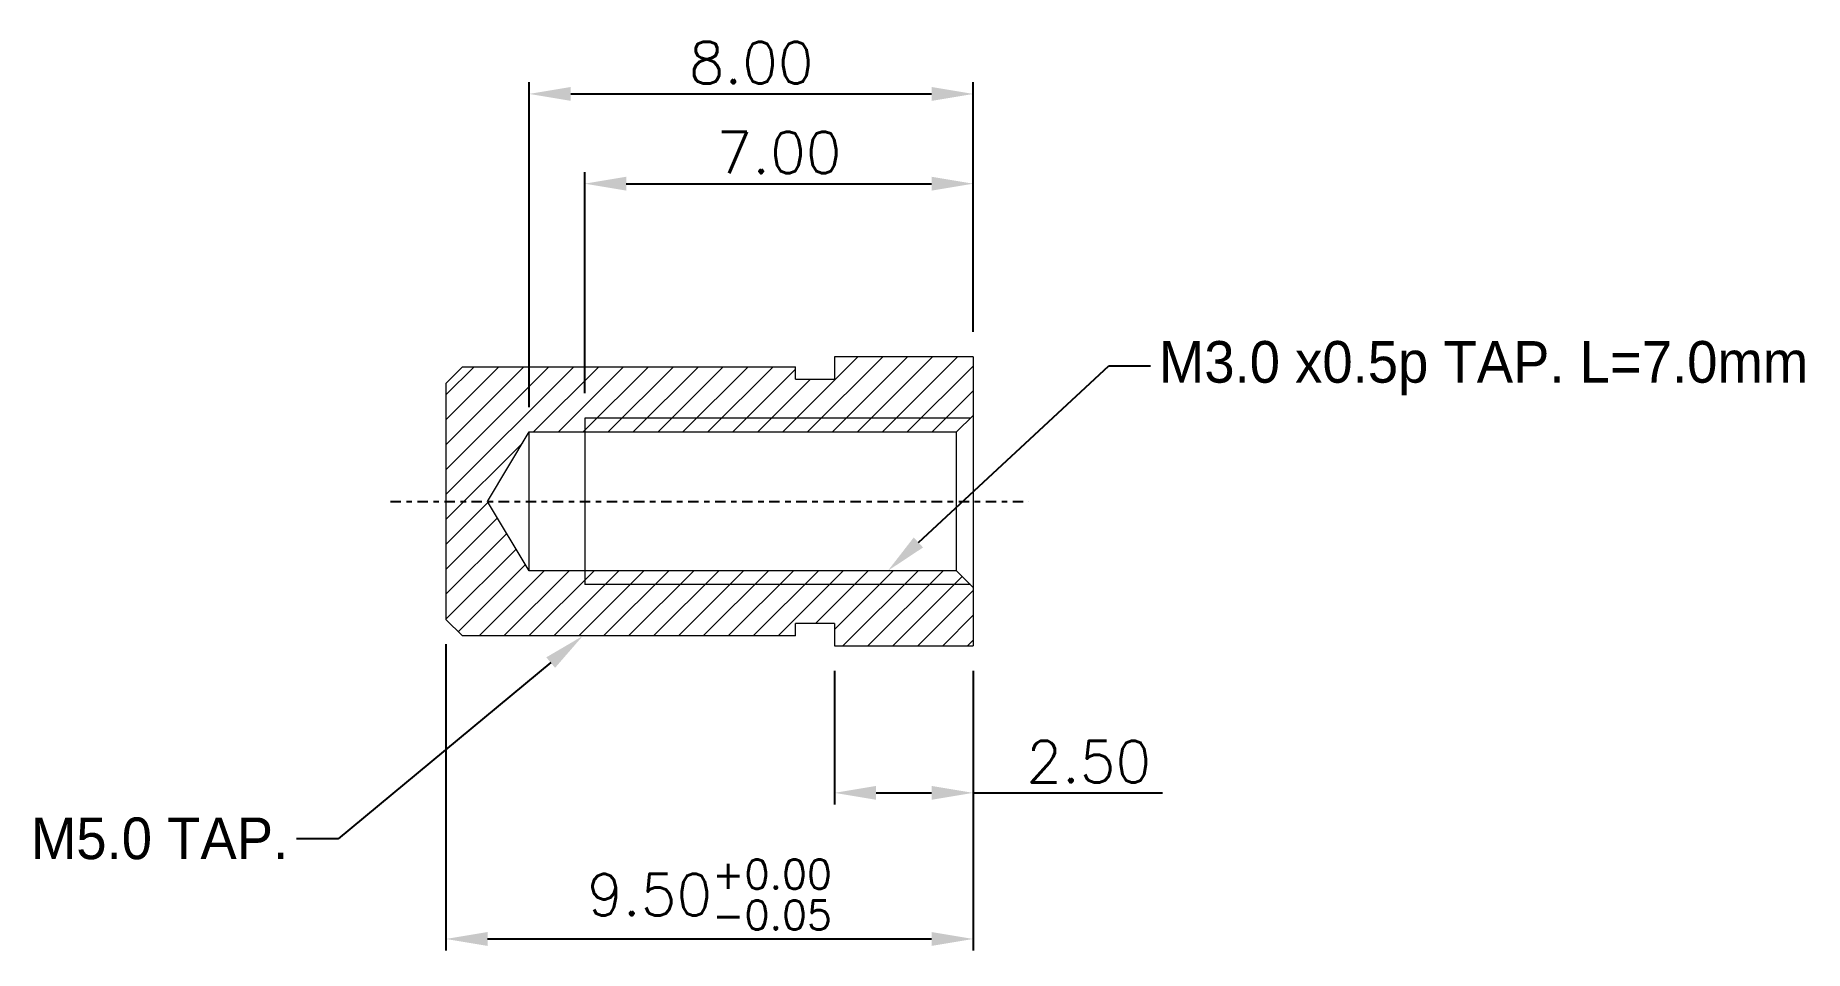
# Model space of a CAD drawing. Header units: millimetres. Extents: x 2.2 to 34, y 3.7 to 20.2.
import ezdxf
from ezdxf import colors
from ezdxf.entities.mleader import LeaderData, LeaderLine
from ezdxf.math import Vec2, Vec3

# ---------------------------------------------------------------- set-up
doc = ezdxf.new("R2010")
doc.units = ezdxf.units.MM
doc.header["$LTSCALE"] = 0.5
doc.linetypes.add('CENTER', pattern=[0.6, 0.375, -0.075, 0.075, -0.075])
doc.layers.add('Construction', color=6, linetype='Continuous')
doc.styles.add('STYLE2', font='')
doc.styles.add('USER2', font='SIMPLEX.SHX')
doc.styles.get('STYLE2').set_extended_font_data('Gulim')
doc.dimstyles.new('BASE30', dxfattribs={"dimscale": 0.3, "dimtxt": 2.5, "dimasz": 2.5, "dimexe": 0.7, "dimexo": 1.5, "dimtad": 1, "dimzin": 1, "dimdsep": 46, "dimtxsty": 'USER2', "dimcen": 0, "dimclrd": 6, "dimclre": 6, "dimclrt": 3, "dimadec": 0, "dimazin": 0, "dimtfac": 1, "dimtofl": 0, "dimtmove": 0, "dimatfit": 3, "dimfxl": 1, "dimtolj": 1, "dimtzin": 0, "dimlwe": -1, "dimarcsym": 0})

# ---------------------------------------------------------------- blocks, each defined once
blk = doc.blocks.new('*D4')
at = {"layer": 'Construction', "color": 6}
for p, q in [((11.058, 13.473), (11.058, 19.323)), ((19.058, 14.826), (19.058, 19.323))]:
    blk.add_line(p, q, dxfattribs=at)
at = {"layer": 'Construction', "color": 6, "lineweight": -2}
blk.add_line((11.808, 19.113), (18.308, 19.113), dxfattribs=at)
at = {"layer": 'Construction', "color": 6}
for points in [[(11.808, 19.238), (11.808, 18.988), (11.058, 19.113)], [(18.308, 19.238), (18.308, 18.988), (19.058, 19.113)]]:
    blk.add_solid(points, dxfattribs=at)
at = {"layer": 'Defpoints', "color": 0}
for p in [(19.058, 19.113), (19.058, 14.376), (11.058, 13.023)]:
    blk.add_point(p, dxfattribs=at)
at = {"layer": 'Construction', "color": 3, "lineweight": 9, "insert": (15.058, 19.676), "char_height": 0.75, "attachment_point": 5, "style": 'USER2'}
blk.add_mtext('\\A1;8.00', dxfattribs=at)
blk = doc.blocks.new('*D5')
at = {"layer": 'Construction', "color": 6}
for p, q in [((9.558, 9.198), (9.558, 3.68)), ((19.058, 8.72), (19.058, 3.68))]:
    blk.add_line(p, q, dxfattribs=at)
at = {"layer": 'Construction', "color": 6, "lineweight": -2}
blk.add_line((10.308, 3.89), (18.308, 3.89), dxfattribs=at)
at = {"layer": 'Construction', "color": 6}
for points in [[(10.308, 4.015), (10.308, 3.765), (9.558, 3.89)], [(18.308, 4.015), (18.308, 3.765), (19.058, 3.89)]]:
    blk.add_solid(points, dxfattribs=at)
at = {"layer": 'Defpoints', "color": 0}
for p in [(9.558, 9.648), (19.058, 9.17), (19.058, 3.89)]:
    blk.add_point(p, dxfattribs=at)
at = {"layer": 'Construction', "color": 3, "lineweight": 9, "insert": (14.308, 4.69), "char_height": 0.75, "width": 13.44777, "attachment_point": 5, "style": 'USER2'}
blk.add_mtext('\\A1;9.50{\\H0.7x;\\S+0.00^ -0.05;}', dxfattribs=at)
blk = doc.blocks.new('*D6')
at = {"layer": 'Construction', "color": 6}
for p, q in [((16.558, 8.72), (16.558, 6.312)), ((19.058, 8.72), (19.058, 6.312))]:
    blk.add_line(p, q, dxfattribs=at)
at = {"layer": 'Construction', "color": 6, "lineweight": -2}
for p, q in [((17.308, 6.522), (18.308, 6.522)), ((19.058, 6.522), (22.469, 6.522))]:
    blk.add_line(p, q, dxfattribs=at)
at = {"layer": 'Construction', "color": 6}
for points in [[(17.308, 6.647), (17.308, 6.397), (16.558, 6.522)], [(18.308, 6.647), (18.308, 6.397), (19.058, 6.522)]]:
    blk.add_solid(points, dxfattribs=at)
at = {"layer": 'Defpoints', "color": 0}
for p in [(16.558, 9.17), (19.058, 9.17), (19.058, 6.522)]:
    blk.add_point(p, dxfattribs=at)
at = {"layer": 'Construction', "color": 3, "lineweight": 9, "insert": (21.139, 7.084), "char_height": 0.75, "attachment_point": 5, "style": 'USER2'}
blk.add_mtext('\\A1;2.50', dxfattribs=at)
blk = doc.blocks.new('*D7')
at = {"layer": 'Construction', "color": 6}
for p, q in [((12.058, 13.723), (12.058, 17.706)), ((19.058, 14.826), (19.058, 17.706))]:
    blk.add_line(p, q, dxfattribs=at)
at = {"layer": 'Construction', "color": 6, "lineweight": -2}
blk.add_line((12.808, 17.496), (18.308, 17.496), dxfattribs=at)
at = {"layer": 'Construction', "color": 6}
for points in [[(12.808, 17.621), (12.808, 17.371), (12.058, 17.496)], [(18.308, 17.621), (18.308, 17.371), (19.058, 17.496)]]:
    blk.add_solid(points, dxfattribs=at)
at = {"layer": 'Defpoints', "color": 0}
for p in [(19.058, 17.496), (19.058, 14.376), (12.058, 13.273)]:
    blk.add_point(p, dxfattribs=at)
at = {"layer": 'Construction', "color": 3, "lineweight": 9, "insert": (15.558, 18.058), "char_height": 0.75, "attachment_point": 5, "style": 'USER2'}
blk.add_mtext('\\A1;7.00', dxfattribs=at)

msp = doc.modelspace()

# ---------------------------------------------------------------- hatches: boundary and pattern name
at = {"linetype": 'Continuous', "lineweight": 0, "ltscale": 0.1}
h = msp.add_hatch(dxfattribs=at)
h.set_pattern_fill('ANSI31', color=1, scale=0.1, style=0)
h.set_pattern_definition([(45, (-177.41994, -135.121), (-0.2245064, 0.2245064), [])])
h.paths.add_polyline_path([(9.858, 9.348), (15.858, 9.348), (15.858, 9.573), (16.558, 9.573), (16.558, 9.17), (19.058, 9.17), (19.058, 10.223), (18.758, 10.523), (11.058, 10.523), (10.307, 11.773), (11.058, 13.023), (18.758, 13.023), (19.058, 13.323), (19.058, 14.376), (16.558, 14.376), (16.558, 13.973), (15.858, 13.973), (15.858, 14.198), (9.858, 14.198), (9.558, 13.898), (9.558, 9.648)], flags=0)

# ---------------------------------------------------------------- linework, layer by layer
at = {"color": 7, "linetype": 'Continuous', "lineweight": 15}
for p, q in [((19.058, 14.376), (16.558, 14.376)), ((16.558, 14.376), (16.558, 13.973)), ((19.058, 14.376), (19.058, 13.323)), ((9.558, 13.898), (9.858, 14.198)), ((9.858, 14.198), (15.858, 14.198)), ((15.858, 13.973), (15.858, 14.198)), ((9.558, 13.898), (9.558, 9.648)), ((15.858, 13.973), (16.558, 13.973)), ((19.058, 13.323), (18.758, 13.023)), ((19.058, 13.323), (19.058, 10.223)), ((10.307, 11.773), (11.058, 13.023)), ((11.058, 13.023), (18.758, 13.023)), ((11.058, 10.523), (11.058, 13.023)), ((18.758, 10.523), (18.758, 13.023)), ((11.058, 10.523), (10.307, 11.773)), ((18.758, 10.523), (11.058, 10.523)), ((18.758, 10.523), (19.058, 10.223)), ((19.058, 10.223), (19.058, 9.17)), ((9.858, 9.348), (9.558, 9.648)), ((16.558, 9.573), (15.858, 9.573)), ((15.858, 9.348), (15.858, 9.573)), ((16.558, 9.573), (16.558, 9.17)), ((15.858, 9.348), (9.858, 9.348)), ((16.558, 9.17), (19.058, 9.17))]:
    msp.add_line(p, q, dxfattribs=at)
at = {"color": 7, "linetype": 'Continuous', "lineweight": 0}
for p, q in [((19.008, 13.273), (12.058, 13.273)), ((12.058, 13.273), (12.058, 10.273)), ((19.008, 10.273), (12.058, 10.273))]:
    msp.add_line(p, q, dxfattribs=at)
at = {"color": 1, "linetype": 'CENTER'}
msp.add_line((8.558, 11.773), (20.058, 11.773), dxfattribs=at)

# ---------------------------------------------------------------- dimensions: what is measured, and where the dimension line sits
at = {"layer": 'Construction', "color": 6, "lineweight": 9}
for base, p1, p2, picture, middle in [((19.058, 19.113), (11.058, 13.023), (19.058, 14.376), '*D4', (15.058, 19.676)), ((19.058, 17.496), (12.058, 13.273), (19.058, 14.376), '*D7', (15.558, 18.058)), ((19.058, 6.522), (16.558, 9.17), (19.058, 9.17), '*D6', (21.139, 7.084))]:
    dim = msp.add_linear_dim(base=base, p1=p1, p2=p2, dimstyle='BASE30', dxfattribs=at)
    dim.commit()
    dim.dimension.update_dxf_attribs({"geometry": picture, "text_midpoint": middle})
dim = msp.add_linear_dim(base=(19.058, 3.89), p1=(9.558, 9.648), p2=(19.058, 9.17), text='<>{\\H0.7x;\\S+0.00^ -0.05;}', dimstyle='BASE30', dxfattribs=at)
dim.commit()
dim.dimension.update_dxf_attribs({"geometry": '*D5', "text_midpoint": (14.308, 4.69)})

# ---------------------------------------------------------------- leaders
ml = msp.add_multileader_mtext('Standard', dxfattribs=at)
ml.set_content('M3.0 x0.5p TAP. L=7.0mm', color=2, style='STYLE2')
ml.set_leader_properties(color=1)
ml.build(insert=Vec2(0, 0))
ml.multileader.update_dxf_attribs({"dogleg_length": 2.5, "arrow_head_size": 0.75, "scale": 0.3})
ctx = ml.context
ctx.base_point, ctx.scale, ctx.char_height, ctx.arrow_head_size, ctx.landing_gap_size, ctx.plane_origin = Vec3(22.253, 14.214), 0.3, 0.75, 0.75, 0.15, Vec3(17.52, 10.523)
notes = []
notes.append((ctx, [(0, (1, 1, 0), (21.503, 14.214), (1, 0), 0.75, [(0, [(17.52, 10.523)], 0, [])])]))
ctx.mtext.insert, ctx.mtext.flow_direction = Vec3(22.403, 14.661), 5
ml = msp.add_multileader_mtext('Standard', dxfattribs=at)
ml.set_content('M5.0 TAP.', color=2, style='STYLE2')
ml.set_leader_properties(color=1)
ml.build(insert=Vec2(0, 0))
ml.multileader.update_dxf_attribs({"dogleg_length": 2.5, "arrow_head_size": 0.75, "scale": 0.3})
ctx = ml.context
ctx.base_point, ctx.scale, ctx.char_height, ctx.arrow_head_size, ctx.landing_gap_size, ctx.plane_origin = Vec3(1.844, 5.692), 0.3, 0.75, 0.75, 0.15, Vec3(12.023, 9.348)
ctx.text_align_type = 2
notes.append((ctx, [(0, (1, 1, 0), (7.617, 5.692), (-1, 0), 0.75, [(0, [(12.023, 9.348)], 0, [])])]))
ctx.mtext.insert, ctx.mtext.alignment, ctx.mtext.flow_direction = Vec3(6.717, 6.078), 3, 5
for ctx, leaders in notes:
    for number, flags, end, landing, length, lines in leaders:
        leader = LeaderData()
        leader.index, (leader.has_last_leader_line, leader.has_dogleg_vector, leader.attachment_direction) = number, flags
        leader.last_leader_point, leader.dogleg_vector, leader.dogleg_length = Vec3(end), Vec3(landing), length
        for number, points, colour, breaks in lines:
            line = LeaderLine()
            line.index, line.vertices, line.color, line.breaks = number, Vec3.list(points), colors.encode_raw_color(colour), breaks
            leader.lines.append(line)
        ctx.leaders.append(leader)

doc.saveas('drawing.dxf')
